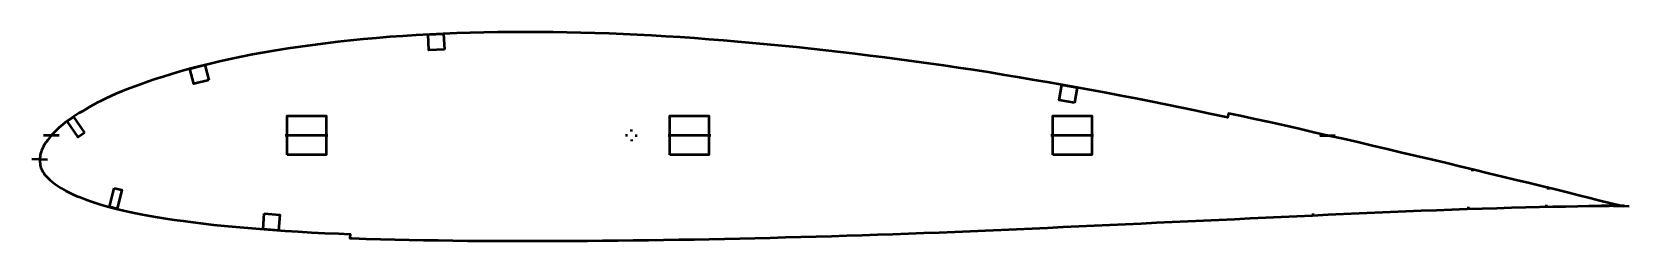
# Model space of a CAD drawing. Header units: metres. Extents: x -1 to 410, y 73 to 127.
import ezdxf

# ---------------------------------------------------------------- set-up
doc = ezdxf.new("R2010")
doc.units = ezdxf.units.M
doc.layers.add('Layer', color=1, linetype='Continuous', lineweight=50)

msp = doc.modelspace()

# ---------------------------------------------------------------- linework, layer by layer
at = {"layer": 'Layer'}
for p, q in [((6.24, 100), (2.24, 100)), ((75.32, 100), (64.32, 100)), ((152.28, 100), (151.78, 100)), ((153.28, 101), (153.28, 101.5)), ((153.28, 99), (153.28, 98.5)), ((154.28, 100), (154.78, 100)), ((173.7, 100), (162.7, 100)), ((272.07, 100), (261.07, 100)), ((330.16, 100), (334.16, 100)), ((330.49, 100.37), (330.38, 99.89)), ((3.25, 93.77), (-0.75, 93.89)), ((369.44, 91.26), (369.33, 90.77)), ((388.88, 86.56), (388.77, 86.07)), ((388.32, 82.21), (388.33, 81.71)), ((328.35, 80.01), (328.36, 79.51)), ((368.33, 81.65), (368.33, 81.15)), ((406.63, 81.93), (402.63, 82.05)), ((405.64, 81.96), (409.64, 81.84))]:
    msp.add_line(p, q, dxfattribs=at)
msp.add_lwpolyline([(408.23, 81.76), (406.83, 82.1), (404.59, 82.66), (402.16, 83.27), (399.55, 83.92), (396.77, 84.6), (393.81, 85.33), (390.7, 86.11), (387.45, 86.91), (384.09, 87.74), (380.63, 88.57), (377.09, 89.41), (373.5, 90.28), (369.86, 91.16), (366.18, 92.05), (362.49, 92.94), (358.76, 93.82), (355.02, 94.68), (351.27, 95.57), (347.51, 96.46), (343.75, 97.35), (339.98, 98.24), (336.2, 99.1), (332.42, 99.94), (328.63, 100.79), (324.85, 101.66), (321.07, 102.53), (317.29, 103.39), (313.5, 104.22), (309.71, 105.03), (306.72, 105.64), (306.5, 104.62), (305.69, 104.78), (301.89, 105.58), (298.1, 106.39), (294.31, 107.18), (290.52, 107.97), (286.73, 108.72), (282.93, 109.46), (279.13, 110.17), (275.32, 110.9), (271.53, 111.62), (267.73, 112.33), (263.94, 113.01), (260.14, 113.67), (256.33, 114.31), (252.53, 114.95), (248.73, 115.58), (244.94, 116.2), (241.14, 116.8), (237.35, 117.36), (233.55, 117.91), (229.75, 118.44), (225.95, 118.98), (222.17, 119.5), (218.38, 120), (214.6, 120.47), (210.81, 120.93), (207.03, 121.37), (203.25, 121.81), (199.47, 122.23), (195.71, 122.63), (191.95, 123.02), (188.19, 123.37), (184.43, 123.72), (180.68, 124.04), (176.94, 124.36), (173.21, 124.66), (169.5, 124.93), (165.8, 125.19), (162.12, 125.42), (158.45, 125.63), (154.8, 125.82), (151.17, 126), (147.55, 126.14), (143.93, 126.26), (140.33, 126.36), (136.73, 126.44), (133.15, 126.5), (129.58, 126.53), (126.02, 126.54), (122.47, 126.53), (118.93, 126.49), (115.41, 126.42), (111.9, 126.33), (108.41, 126.21), (104.93, 126.07), (101.47, 125.91), (98.02, 125.72), (94.6, 125.5), (91.2, 125.26), (87.82, 124.98), (84.46, 124.68), (81.13, 124.36), (77.84, 124.01), (74.58, 123.62), (71.35, 123.2), (68.16, 122.75), (65.01, 122.29), (61.92, 121.81), (58.89, 121.3), (55.92, 120.75), (53.01, 120.17), (50.18, 119.56), (47.42, 118.94), (44.75, 118.32), (42.17, 117.71), (39.71, 117.07), (37.34, 116.42), (35.09, 115.75), (32.94, 115.08), (30.9, 114.41), (28.96, 113.75), (27.14, 113.1), (25.41, 112.47), (23.79, 111.85), (22.27, 111.25), (20.85, 110.65), (19.51, 110.06), (18.25, 109.47), (17.07, 108.9), (15.96, 108.33), (14.92, 107.78), (13.93, 107.23), (13, 106.7), (12.12, 106.18), (11.29, 105.68), (10.51, 105.19), (9.78, 104.7), (9.09, 104.22), (8.43, 103.75), (7.81, 103.29), (7.23, 102.83), (6.69, 102.38), (6.17, 101.93), (5.68, 101.48), (5.22, 101.05), (4.8, 100.61), (4.39, 100.18), (4.02, 99.75), (3.67, 99.32), (3.34, 98.9), (3.04, 98.49), (2.76, 98.07), (2.5, 97.66), (2.26, 97.24), (2.04, 96.85), (1.86, 96.48), (1.71, 96.13), (1.59, 95.76), (1.49, 95.37), (1.4, 94.96), (1.33, 94.54), (1.28, 94.22), (1.25, 93.83), (1.28, 93.55), (1.31, 93.15), (1.35, 92.77), (1.4, 92.41), (1.47, 92.06), (1.57, 91.71), (1.71, 91.36), (1.87, 91.02), (2.08, 90.66), (2.32, 90.3), (2.6, 89.93), (2.9, 89.57), (3.21, 89.21), (3.56, 88.85), (3.93, 88.5), (4.34, 88.15), (4.76, 87.81), (5.22, 87.47), (5.72, 87.13), (6.24, 86.8), (6.79, 86.46), (7.38, 86.13), (8, 85.8), (8.65, 85.46), (9.33, 85.13), (10.05, 84.8), (10.81, 84.47), (11.62, 84.14), (12.47, 83.81), (13.37, 83.48), (14.32, 83.15), (15.33, 82.81), (16.39, 82.47), (17.51, 82.14), (18.71, 81.8), (19.98, 81.47), (21.34, 81.13), (22.79, 80.79), (24.32, 80.44), (25.95, 80.09), (27.68, 79.75), (29.53, 79.4), (31.49, 79.06), (33.58, 78.72), (35.79, 78.4), (38.15, 78.08), (40.62, 77.75), (43.21, 77.42), (45.91, 77.1), (48.73, 76.8), (51.66, 76.53), (54.69, 76.27), (57.83, 76.03), (61.04, 75.78), (64.32, 75.54), (67.66, 75.33), (71.07, 75.14), (74.53, 74.97), (78.04, 74.83), (80.99, 74.72), (80.95, 73.67), (81.57, 73.65), (85.16, 73.51), (88.79, 73.39), (92.46, 73.3), (96.15, 73.22), (99.87, 73.16), (103.61, 73.1), (107.37, 73.04), (111.15, 72.99), (114.95, 72.95), (118.77, 72.93), (122.6, 72.93), (126.45, 72.93), (130.32, 72.94), (134.19, 72.95), (138.08, 72.97), (141.98, 72.99), (145.88, 73.02), (149.8, 73.06), (153.72, 73.11), (157.64, 73.16), (161.57, 73.22), (165.49, 73.28), (169.4, 73.35), (173.31, 73.41), (177.21, 73.49), (181.12, 73.57), (185.04, 73.67), (188.96, 73.77), (192.89, 73.88), (196.82, 73.97), (200.75, 74.07), (204.69, 74.18), (208.63, 74.31), (212.58, 74.46), (216.53, 74.59), (220.49, 74.72), (224.45, 74.85), (228.42, 74.98), (232.38, 75.13), (236.36, 75.31), (240.33, 75.49), (244.31, 75.65), (248.3, 75.79), (252.28, 75.95), (256.26, 76.12), (260.25, 76.32), (264.25, 76.52), (268.24, 76.7), (272.24, 76.87), (276.24, 77.04), (280.24, 77.23), (284.24, 77.43), (288.24, 77.64), (292.24, 77.84), (296.25, 78.02), (300.26, 78.2), (304.26, 78.37), (308.27, 78.57), (312.27, 78.77), (316.28, 78.97), (320.29, 79.16), (324.29, 79.34), (328.3, 79.51), (332.3, 79.69), (336.3, 79.88), (340.3, 80.07), (344.29, 80.25), (348.28, 80.41), (352.26, 80.56), (356.23, 80.71), (360.18, 80.86), (364.11, 81.01), (368.01, 81.14), (371.87, 81.27), (375.69, 81.39), (379.43, 81.48), (383.1, 81.58), (386.65, 81.67), (390.08, 81.75), (393.35, 81.82), (396.45, 81.87), (399.35, 81.92), (402.06, 81.96), (404.57, 81.99), (406.88, 82.01), (408.32, 82.02)], close=True, dxfattribs=at)
for points in [[(105.23, 122.08), (101.23, 121.89), (101.04, 125.89), (105.04, 126.08), (105.23, 122.08)], [(44.69, 114.22), (40.82, 113.23), (39.82, 117.1), (43.7, 118.1), (44.69, 114.22)], [(267.14, 108.37), (263.21, 109.08), (263.92, 113.02), (267.85, 112.31), (267.14, 108.37)], [(12.79, 100.7), (11.14, 99.57), (8.3, 103.68), (9.95, 104.82), (12.79, 100.7)], [(64.82, 95), (64.82, 105), (74.82, 105), (74.82, 95), (64.82, 95)], [(163.2, 95), (163.2, 105), (173.2, 105), (173.2, 95), (163.2, 95)], [(261.57, 95), (261.57, 105), (271.57, 105), (271.57, 95), (261.57, 95)], [(20.37, 86.52), (22.31, 86.04), (21.12, 81.19), (19.18, 81.66), (20.37, 86.52)], [(58.94, 79.95), (62.93, 79.65), (62.63, 75.66), (58.64, 75.97), (58.94, 79.95)]]:
    msp.add_lwpolyline(points, dxfattribs=at)

doc.saveas('drawing.dxf')
